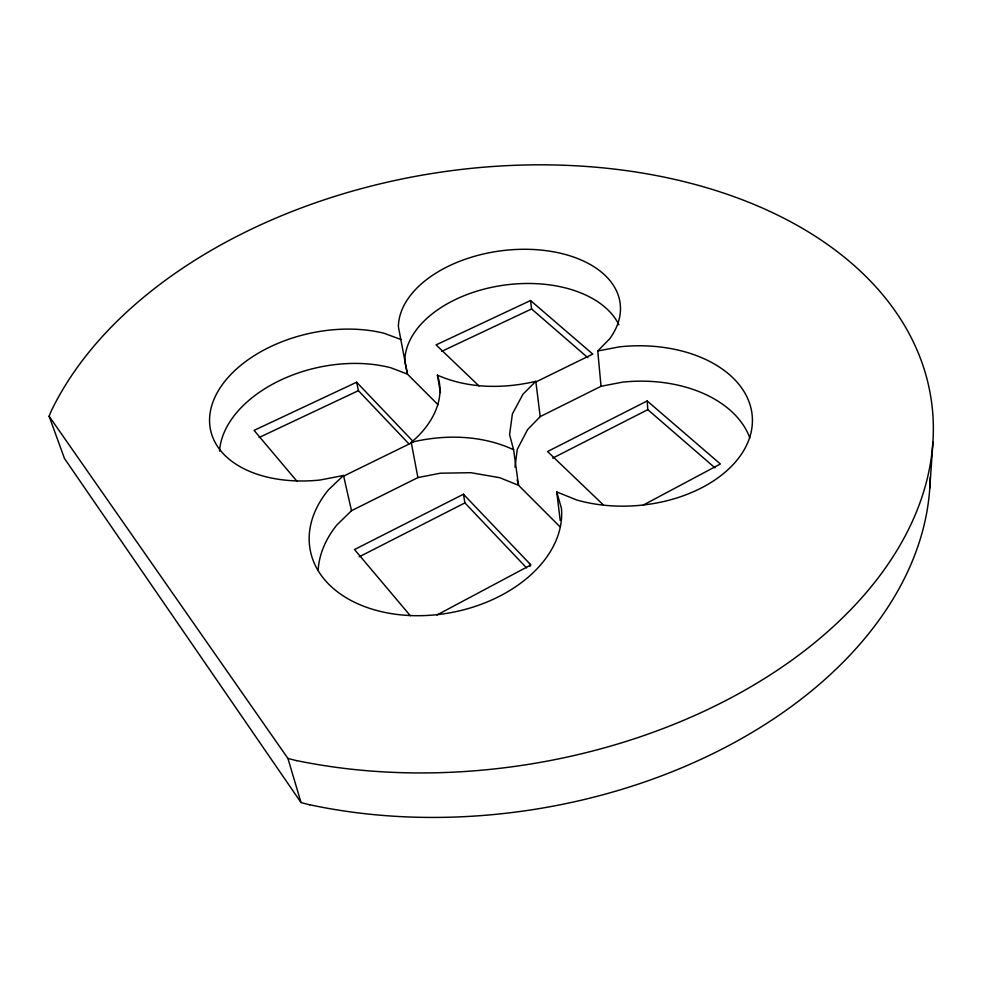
<?xml version="1.0" encoding="UTF-8"?>
<svg xmlns="http://www.w3.org/2000/svg" width="982" height="982" viewBox="0 0 982 982"><rect width="100%" height="100%" fill="white"/><g stroke="black" fill="none" stroke-linecap="round" stroke-linejoin="round"><path stroke-width="1.47" d="M929.794 488.128L932.9 442.268M514.961 467.199L517.281 449.351L527.58 429.6L540.198 416.613L601.033 386.294L622.428 382.158A119.546 80.303 -4.4 0 1 749.806 437.886M309.686 804.835L301.032 802.552L64.493 458.52L49.1 416.208L51.236 411.016A455.918 299.326 -8.9 0 1 392.579 180.995A455.918 299.326 -8.9 0 1 822.474 240.983A455.918 299.326 -8.9 0 1 844.581 615.861A455.918 299.326 -8.9 0 1 296.834 760.633M601.033 386.294L597.743 351.004L609.785 338.667A111.666 67.66 -7.6 0 0 534.233 249.551A111.666 67.66 -7.6 0 0 398.385 326.711L407.432 374.105L438.095 404.793M540.198 416.613L535.804 381.323L522.927 394.261L512.395 413.938L509.584 434.658L513.586 449.707L518.557 485.317L560.035 526.818M517.109 479.805L518.557 485.317L499.764 477.706L470.918 472.698L440.402 473.189L417.902 477.583L351.507 510.689L336.851 524.977A125.107 88.036 -11 0 0 318.18 569.977M417.902 477.583L411.213 442.317C430.447 426.63 446.405 400.361 437.407 375.149C468.156 388.725 503.459 388.933 535.804 381.323M351.507 510.689L343.516 475.472L328.528 489.748A127.451 87.705 -10.8 0 0 404.265 615.174A127.451 87.705 -10.8 0 0 561.422 508.246L556.745 491.957L576.999 500.096A121.682 79.873 -4.6 0 0 750.383 435.136A121.682 79.873 -4.6 0 0 619.495 346.842L597.743 351.004M436.953 614.99L530.894 564.945L463.455 494.228L354.527 549.539L410.329 615.714M643.394 505.006L720.383 463.983L647.175 400.951L547.551 451.536L603.218 504.797M359.228 556.806L464.916 502.907L463.455 494.228M552.694 458.14L647.801 409.641L647.175 400.951M343.319 476.258L413.52 441.875L356.626 382.219L254.068 430.386L296.834 481.106M535.227 382.28L592.772 354.097L530.55 300.529L436.094 344.891L478.995 385.951M259.076 437.518L358.405 390.664L408.843 443.803M441.667 351.372L531.581 308.949L587.85 357.706M411.213 442.317C444.907 434.204 481.781 434.989 513.586 449.707M343.516 475.472L320.144 480.014A117.189 73.306 -12.5 0 1 214.346 398.508A117.189 73.306 -12.5 0 1 384.134 333.291L401.024 339.539M49.1 416.208L287.935 758.448L296.797 760.706M647.801 409.641L714.933 467.813M464.916 502.907L526.573 567.891M287.935 758.448L301.032 802.552M356.626 382.219L358.405 390.664M405.075 362.603L407.432 374.105L390.787 367.759A115.213 73.81 -12.7 0 0 219.538 451.131M437.407 375.149L440.402 392.616M529.531 563.508L529.936 566.442M556.745 491.957L560.194 520.399M530.55 300.529L531.581 308.949M404.78 361.167A109.861 68.224 -7.6 0 1 498.807 285.958A109.861 68.224 -7.6 0 1 618.905 324.821M930.224 477.289A445.816 301.167 -9 0 1 309.723 804.749"/></g></svg>
